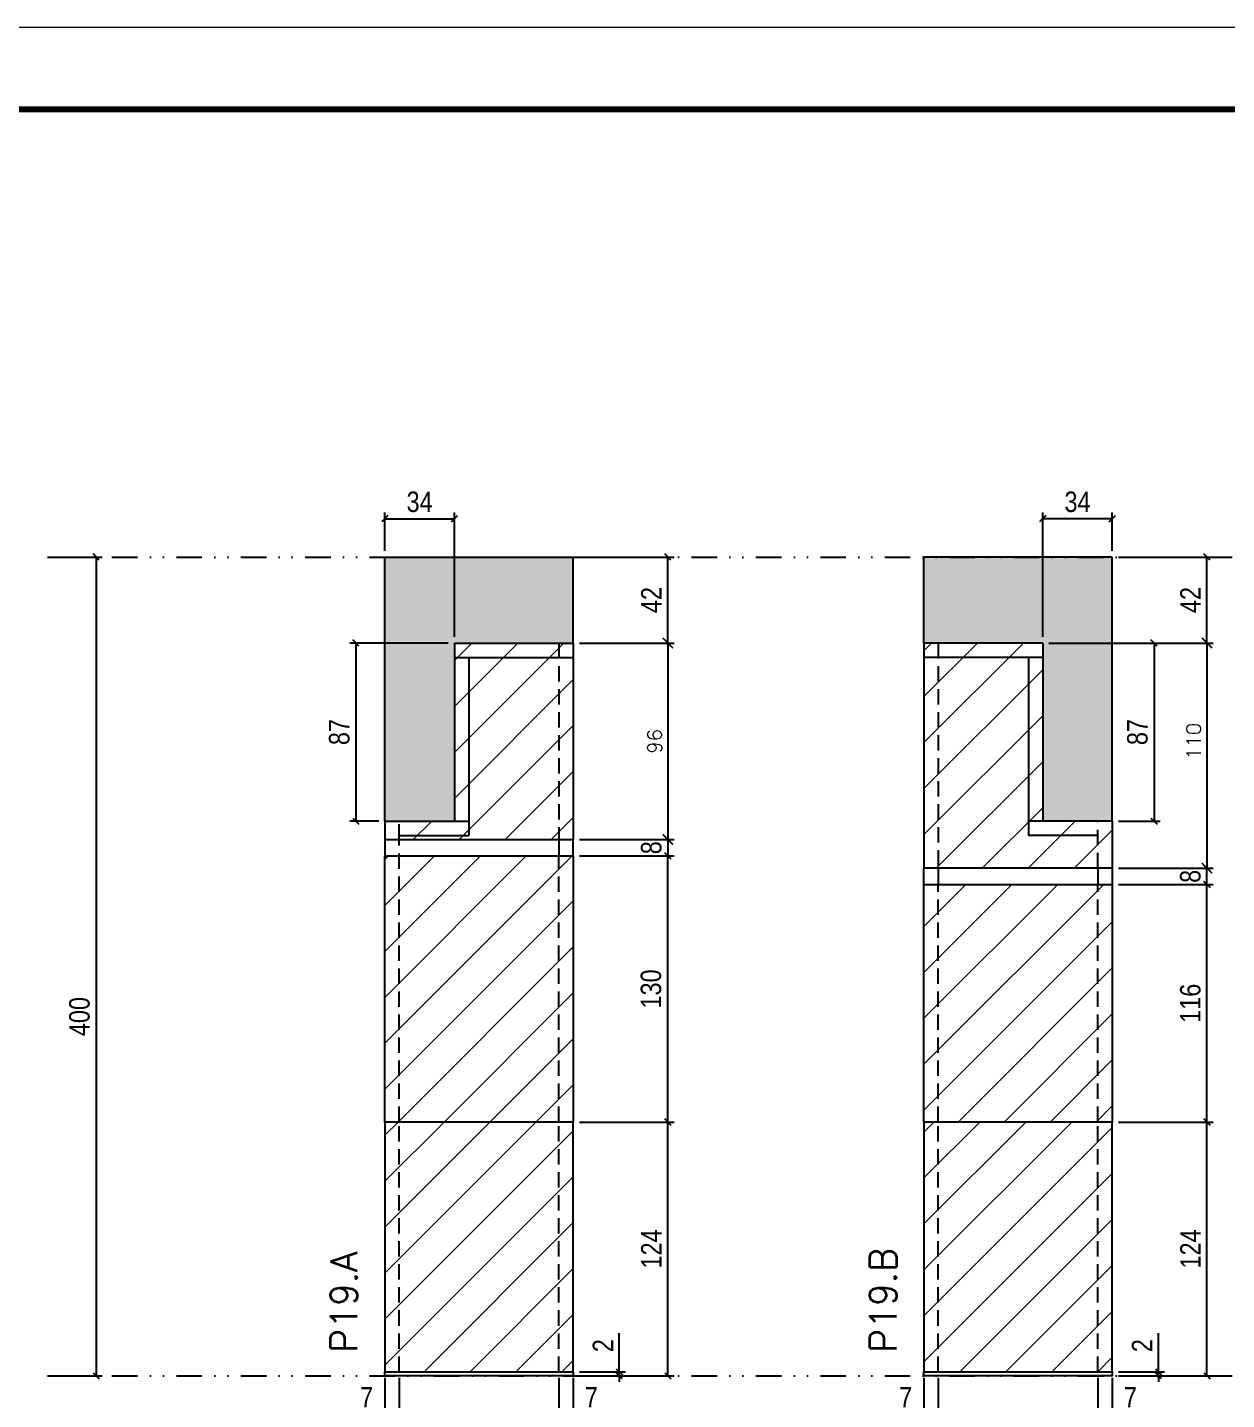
# Model space of a CAD drawing. Extents: x 28748 to 35002, y 14885 to 43501.
# Drawn here: x 30745 to 31330, y 34790 to 35461 of the extents above; entities that cross this region are included whole.
import ezdxf

# ---------------------------------------------------------------- set-up
doc = ezdxf.new("R2010")
doc.units = 0
for name, pattern in [('DASHED', [0.75, 0.5, -0.25]), ('DIVIDE2', [0.625, 0.25, -0.125, 0, -0.125, 0, -0.125]), ('HIDDEN', [0.375, 0.25, -0.125])]:
    doc.linetypes.add(name, pattern=pattern)
for name, color, linetype in [('COTA', 241, 'Continuous'), ('FUNDOS', 1, 'Continuous'), ('Nível', 160, 'Continuous'), ('Painéis', 200, 'Continuous'), ('SARR_2.2x7', 40, 'Continuous'), ('Sarrafo de Pressão', 42, 'HIDDEN')]:
    doc.layers.add(name, color=color, linetype=linetype)
for name, color, linetype, lineweight in [('Folhas', 255, 'Continuous', 9), ('Hachura', 251, 'Continuous', 9), ('SARRAFO DE PRESSAO', 251, 'DASHED', 9), ('Texto Seção', 7, 'Continuous', 15)]:
    doc.layers.add(name, color=color, linetype=linetype, lineweight=lineweight)
doc.styles.add('COTA TECNICA', font='techl___.ttf', dxfattribs={"height": 10})
doc.styles.add('COTA TECNICA-50', font='techl___.ttf', dxfattribs={"height": 10})
doc.styles.add('REGUA-120', font='ROMANS.shx', dxfattribs={"height": 15})
doc.styles.add('ROMANS', font='romans.shx')
doc.dimstyles.new('COTA PAINEL-50', dxfattribs={"dimtxt": 10, "dimasz": 3, "dimexe": 3, "dimexo": 3, "dimgap": 3, "dimtad": 1, "dimdec": 1, "dimzin": 12, "dimdsep": 46, "dimtxsty": 'COTA TECNICA-50', "dimblk1": 'OBLIQUE', "dimblk2": 'OBLIQUE', "dimsah": 1, "dimcen": 0.9, "dimclrd": 4, "dimclre": 4, "dimclrt": 240, "dimadec": 1, "dimazin": 3, "dimtfac": 1, "dimtdec": 1, "dimtmove": 0, "dimatfit": 3, "dimfxl": 1, "dimtolj": 1, "dimtzin": 12, "dimarcsym": 0})
doc.dimstyles.new('Cota Paínel', dxfattribs={"dimtxt": 7, "dimasz": 5, "dimexe": 3, "dimexo": 3, "dimgap": 3, "dimtad": 1, "dimdec": 1, "dimzin": 12, "dimdsep": 46, "dimtxsty": 'ROMANS', "dimblk": 'ARCHTICK', "dimcen": 0, "dimclrd": 4, "dimclre": 4, "dimclrt": 1, "dimadec": 1, "dimazin": 3, "dimtfac": 1, "dimtdec": 1, "dimtmove": 0, "dimatfit": 3, "dimldrblk": 'OBLIQUE', "dimfxl": 1, "dimtolj": 1, "dimtzin": 12, "dimarcsym": 0})
doc.dimstyles.new('PAINEL', dxfattribs={"dimtxt": 10, "dimasz": 3, "dimexe": 3, "dimexo": 3, "dimgap": 3, "dimtad": 1, "dimdec": 1, "dimzin": 12, "dimdsep": 46, "dimtxsty": 'COTA TECNICA', "dimblk1": 'OBLIQUE', "dimblk2": 'OBLIQUE', "dimsah": 1, "dimcen": 0.9, "dimclrd": 4, "dimclre": 4, "dimclrt": 240, "dimadec": 1, "dimazin": 3, "dimtfac": 1, "dimtdec": 1, "dimtmove": 0, "dimatfit": 3, "dimfxl": 1, "dimtolj": 1, "dimtzin": 12, "dimarcsym": 0})
pattern_1 = [(45, (28374.635, 35518.069), (-11.22532, 11.22532), [])]

# ---------------------------------------------------------------- blocks, each defined once
blk = doc.blocks.new('9999999999')
at = {"layer": 'Folhas'}
blk.add_lwpolyline([(98138.98, 34190.21), (99623.98, 34190.21), (99623.98, 35240.21), (98138.98, 35240.21)], close=True, dxfattribs=at)
at = {"layer": 'Folhas', "color": 30, "const_width": 3}
blk.add_lwpolyline([(98213.98, 34230.21), (99583.98, 34230.21), (99583.98, 35200.21), (98213.98, 35200.21)], close=True, dxfattribs=at)
blk = doc.blocks.new('_Oblique')
at = {"color": 0, "linetype": 'ByBlock', "lineweight": -2}
blk.add_line((-0.5, -0.5), (0.5, 0.5), dxfattribs=at)
blk = doc.blocks.new('*D1625')
at = {"layer": 'COTA', "color": 4, "linetype": 'ByBlock', "lineweight": -2, "transparency": 16777216}
for p, q in [((30757.5, 35202), (30781.22, 35202)), ((30778.22, 35202), (30778.22, 34802)), ((30757.5, 34802), (30781.22, 34802))]:
    blk.add_line(p, q, dxfattribs=at)
at = {"layer": 'Defpoints', "color": 0, "linetype": 'ByBlock', "transparency": 16777216}
for p in [(30754.5, 35202), (30754.5, 34802), (30778.22, 34802)]:
    blk.add_point(p, dxfattribs=at)
at = {"layer": 'COTA', "color": 4, "linetype": 'ByBlock', "lineweight": -2, "transparency": 16777216, "xscale": 3, "yscale": 3, "zscale": 3}
for p, rotation in [((30778.22, 35202), 90), ((30778.22, 34802), 270)]:
    blk.add_blockref('_Oblique', p, dxfattribs=dict(at, rotation=rotation))
at = {"layer": 'COTA', "color": 240, "linetype": 'ByBlock', "transparency": 16777216, "insert": (30770.11, 34977.5), "char_height": 10, "attachment_point": 5, "rotation": 90, "style": 'COTA TECNICA'}
blk.add_mtext('\\A1;400', dxfattribs=at)
blk = doc.blocks.new('*D639')
at = {"layer": 'COTA', "color": 4, "lineweight": -2, "transparency": 16777216}
for p, q in [((30919.2, 34801), (30919.2, 34746.83)), ((31011.2, 34801), (31011.2, 34746.83)), ((30919.2, 34749.83), (31011.2, 34749.83))]:
    blk.add_line(p, q, dxfattribs=at)
at = {"layer": 'Defpoints', "color": 0, "transparency": 16777216}
for p in [(30919.2, 34804), (31011.2, 34804), (31011.2, 34749.83)]:
    blk.add_point(p, dxfattribs=at)
at = {"layer": 'COTA', "color": 4, "lineweight": -2, "transparency": 16777216, "xscale": 3, "yscale": 3, "zscale": 3, "rotation": 180}
blk.add_blockref('_Oblique', (30919.2, 34749.83), dxfattribs=at)
at = {"layer": 'COTA', "color": 4, "lineweight": -2, "transparency": 16777216, "xscale": 3, "yscale": 3, "zscale": 3}
blk.add_blockref('_Oblique', (31011.2, 34749.83), dxfattribs=at)
at = {"layer": 'COTA', "color": 240, "transparency": 16777216, "insert": (30965.2, 34757.91), "char_height": 10, "attachment_point": 5, "style": 'COTA TECNICA'}
blk.add_mtext('\\A1;92', dxfattribs=at)
blk = doc.blocks.new('*D640')
at = {"layer": 'COTA', "color": 4, "lineweight": -2, "transparency": 16777216}
for p, q in [((31014.2, 34926), (31060.44, 34926)), ((31057.44, 34802), (31057.44, 34926)), ((31014.2, 34802), (31060.44, 34802))]:
    blk.add_line(p, q, dxfattribs=at)
at = {"layer": 'Defpoints', "color": 0, "transparency": 16777216}
for p in [(31011.2, 34926), (31057.44, 34926), (31011.2, 34802)]:
    blk.add_point(p, dxfattribs=at)
at = {"layer": 'COTA', "color": 4, "lineweight": -2, "transparency": 16777216, "xscale": 3, "yscale": 3, "zscale": 3}
for p, rotation in [((31057.44, 34926), 90), ((31057.44, 34802), 270)]:
    blk.add_blockref('_Oblique', p, dxfattribs=dict(at, rotation=rotation))
at = {"layer": 'COTA', "color": 240, "transparency": 16777216, "insert": (31049.37, 34864), "char_height": 10, "attachment_point": 5, "rotation": 90, "style": 'COTA TECNICA-50'}
blk.add_mtext('\\A1;124', dxfattribs=at)
blk = doc.blocks.new('*D641')
at = {"layer": 'COTA', "color": 4, "lineweight": -2, "transparency": 16777216}
for p, q in [((31033.73, 34804), (31033.73, 34822.8)), ((31014.2, 34804), (31036.73, 34804)), ((31033.73, 34802), (31033.73, 34804)), ((31014.2, 34802), (31036.73, 34802)), ((31033.73, 34802), (31033.73, 34799))]:
    blk.add_line(p, q, dxfattribs=at)
at = {"layer": 'Defpoints', "color": 0, "transparency": 16777216}
for p in [(31011.2, 34804), (31011.2, 34802), (31033.73, 34802)]:
    blk.add_point(p, dxfattribs=at)
at = {"layer": 'COTA', "color": 4, "lineweight": -2, "transparency": 16777216, "xscale": 3, "yscale": 3, "zscale": 3}
for p, rotation in [((31033.73, 34804), 270), ((31033.73, 34802), 90)]:
    blk.add_blockref('_Oblique', p, dxfattribs=dict(at, rotation=rotation))
at = {"layer": 'COTA', "color": 240, "transparency": 16777216, "insert": (31025.73, 34816.75), "char_height": 10, "attachment_point": 5, "rotation": 90, "style": 'COTA TECNICA-50'}
blk.add_mtext('\\A1;2', dxfattribs=at)
blk = doc.blocks.new('*D642')
at = {"layer": 'COTA', "color": 4, "lineweight": -2, "transparency": 16777216}
for p, q in [((30919.2, 34799), (30919.2, 34780.49)), ((30926.2, 34801), (30926.2, 34780.49)), ((30919.2, 34783.49), (30904.47, 34783.49)), ((30926.2, 34783.49), (30919.2, 34783.49))]:
    blk.add_line(p, q, dxfattribs=at)
at = {"layer": 'Defpoints', "color": 0, "transparency": 16777216}
for p in [(30926.2, 34804), (30919.2, 34802), (30919.2, 34783.49)]:
    blk.add_point(p, dxfattribs=at)
at = {"layer": 'COTA', "color": 4, "lineweight": -2, "transparency": 16777216, "xscale": 3, "yscale": 3, "zscale": 3, "rotation": 180}
blk.add_blockref('_Oblique', (30919.2, 34783.49), dxfattribs=at)
at = {"layer": 'COTA', "color": 4, "lineweight": -2, "transparency": 16777216, "xscale": 3, "yscale": 3, "zscale": 3}
blk.add_blockref('_Oblique', (30926.2, 34783.49), dxfattribs=at)
at = {"layer": 'COTA', "color": 240, "transparency": 16777216, "insert": (30910.34, 34791.56), "char_height": 10, "attachment_point": 5, "style": 'COTA TECNICA-50'}
blk.add_mtext('\\A1;7', dxfattribs=at)
blk = doc.blocks.new('*D643')
at = {"layer": 'COTA', "color": 4, "lineweight": -2, "transparency": 16777216}
for p, q in [((31004.2, 34801), (31004.2, 34780.49)), ((31011.2, 34799), (31011.2, 34780.49)), ((31004.2, 34783.49), (31011.2, 34783.49)), ((31011.2, 34783.49), (31025.93, 34783.49))]:
    blk.add_line(p, q, dxfattribs=at)
at = {"layer": 'Defpoints', "color": 0, "transparency": 16777216}
for p in [(31004.2, 34804), (31011.2, 34802), (31011.2, 34783.49)]:
    blk.add_point(p, dxfattribs=at)
at = {"layer": 'COTA', "color": 4, "lineweight": -2, "transparency": 16777216, "xscale": 3, "yscale": 3, "zscale": 3, "rotation": 180}
blk.add_blockref('_Oblique', (31004.2, 34783.49), dxfattribs=at)
at = {"layer": 'COTA', "color": 4, "lineweight": -2, "transparency": 16777216, "xscale": 3, "yscale": 3, "zscale": 3}
blk.add_blockref('_Oblique', (31011.2, 34783.49), dxfattribs=at)
at = {"layer": 'COTA', "color": 240, "transparency": 16777216, "insert": (31020.07, 34791.56), "char_height": 10, "attachment_point": 5, "style": 'COTA TECNICA-50'}
blk.add_mtext('\\A1;7', dxfattribs=at)
blk = doc.blocks.new('*D730')
at = {"layer": 'COTA', "color": 4, "lineweight": -2, "transparency": 16777216}
for p, q in [((31182.49, 34801), (31182.49, 34746.83)), ((31274.49, 34801), (31274.49, 34746.83)), ((31182.49, 34749.83), (31274.49, 34749.83))]:
    blk.add_line(p, q, dxfattribs=at)
at = {"layer": 'Defpoints', "color": 0, "transparency": 16777216}
for p in [(31182.49, 34804), (31274.49, 34804), (31274.49, 34749.83)]:
    blk.add_point(p, dxfattribs=at)
at = {"layer": 'COTA', "color": 4, "lineweight": -2, "transparency": 16777216, "xscale": 3, "yscale": 3, "zscale": 3, "rotation": 180}
blk.add_blockref('_Oblique', (31182.49, 34749.83), dxfattribs=at)
at = {"layer": 'COTA', "color": 4, "lineweight": -2, "transparency": 16777216, "xscale": 3, "yscale": 3, "zscale": 3}
blk.add_blockref('_Oblique', (31274.49, 34749.83), dxfattribs=at)
at = {"layer": 'COTA', "color": 240, "transparency": 16777216, "insert": (31228.49, 34757.91), "char_height": 10, "attachment_point": 5, "style": 'COTA TECNICA'}
blk.add_mtext('\\A1;92', dxfattribs=at)
blk = doc.blocks.new('*D731')
at = {"layer": 'COTA', "color": 4, "lineweight": -2, "transparency": 16777216}
for p, q in [((31277.49, 34926), (31323.73, 34926)), ((31320.73, 34802), (31320.73, 34926)), ((31277.49, 34802), (31323.73, 34802))]:
    blk.add_line(p, q, dxfattribs=at)
at = {"layer": 'Defpoints', "color": 0, "transparency": 16777216}
for p in [(31274.49, 34926), (31320.73, 34926), (31274.49, 34802)]:
    blk.add_point(p, dxfattribs=at)
at = {"layer": 'COTA', "color": 4, "lineweight": -2, "transparency": 16777216, "xscale": 3, "yscale": 3, "zscale": 3}
for p, rotation in [((31320.73, 34926), 90), ((31320.73, 34802), 270)]:
    blk.add_blockref('_Oblique', p, dxfattribs=dict(at, rotation=rotation))
at = {"layer": 'COTA', "color": 240, "transparency": 16777216, "insert": (31312.66, 34864), "char_height": 10, "attachment_point": 5, "rotation": 90, "style": 'COTA TECNICA-50'}
blk.add_mtext('\\A1;124', dxfattribs=at)
blk = doc.blocks.new('*D732')
at = {"layer": 'COTA', "color": 4, "lineweight": -2, "transparency": 16777216}
for p, q in [((31297.02, 34804), (31297.02, 34822.8)), ((31277.49, 34804), (31300.02, 34804)), ((31297.02, 34802), (31297.02, 34804)), ((31277.49, 34802), (31300.02, 34802)), ((31297.02, 34802), (31297.02, 34799))]:
    blk.add_line(p, q, dxfattribs=at)
at = {"layer": 'Defpoints', "color": 0, "transparency": 16777216}
for p in [(31274.49, 34804), (31274.49, 34802), (31297.02, 34802)]:
    blk.add_point(p, dxfattribs=at)
at = {"layer": 'COTA', "color": 4, "lineweight": -2, "transparency": 16777216, "xscale": 3, "yscale": 3, "zscale": 3}
for p, rotation in [((31297.02, 34804), 270), ((31297.02, 34802), 90)]:
    blk.add_blockref('_Oblique', p, dxfattribs=dict(at, rotation=rotation))
at = {"layer": 'COTA', "color": 240, "transparency": 16777216, "insert": (31289.02, 34816.75), "char_height": 10, "attachment_point": 5, "rotation": 90, "style": 'COTA TECNICA-50'}
blk.add_mtext('\\A1;2', dxfattribs=at)
blk = doc.blocks.new('*D733')
at = {"layer": 'COTA', "color": 4, "lineweight": -2, "transparency": 16777216}
for p, q in [((31182.49, 34799), (31182.49, 34780.49)), ((31189.49, 34801), (31189.49, 34780.49)), ((31182.49, 34783.49), (31167.76, 34783.49)), ((31189.49, 34783.49), (31182.49, 34783.49))]:
    blk.add_line(p, q, dxfattribs=at)
at = {"layer": 'Defpoints', "color": 0, "transparency": 16777216}
for p in [(31189.49, 34804), (31182.49, 34802), (31182.49, 34783.49)]:
    blk.add_point(p, dxfattribs=at)
at = {"layer": 'COTA', "color": 4, "lineweight": -2, "transparency": 16777216, "xscale": 3, "yscale": 3, "zscale": 3, "rotation": 180}
blk.add_blockref('_Oblique', (31182.49, 34783.49), dxfattribs=at)
at = {"layer": 'COTA', "color": 4, "lineweight": -2, "transparency": 16777216, "xscale": 3, "yscale": 3, "zscale": 3}
blk.add_blockref('_Oblique', (31189.49, 34783.49), dxfattribs=at)
at = {"layer": 'COTA', "color": 240, "transparency": 16777216, "insert": (31173.63, 34791.56), "char_height": 10, "attachment_point": 5, "style": 'COTA TECNICA-50'}
blk.add_mtext('\\A1;7', dxfattribs=at)
blk = doc.blocks.new('*D734')
at = {"layer": 'COTA', "color": 4, "lineweight": -2, "transparency": 16777216}
for p, q in [((31267.49, 34801), (31267.49, 34780.49)), ((31274.49, 34799), (31274.49, 34780.49)), ((31267.49, 34783.49), (31274.49, 34783.49)), ((31274.49, 34783.49), (31289.22, 34783.49))]:
    blk.add_line(p, q, dxfattribs=at)
at = {"layer": 'Defpoints', "color": 0, "transparency": 16777216}
for p in [(31267.49, 34804), (31274.49, 34802), (31274.49, 34783.49)]:
    blk.add_point(p, dxfattribs=at)
at = {"layer": 'COTA', "color": 4, "lineweight": -2, "transparency": 16777216, "xscale": 3, "yscale": 3, "zscale": 3, "rotation": 180}
blk.add_blockref('_Oblique', (31267.49, 34783.49), dxfattribs=at)
at = {"layer": 'COTA', "color": 4, "lineweight": -2, "transparency": 16777216, "xscale": 3, "yscale": 3, "zscale": 3}
blk.add_blockref('_Oblique', (31274.49, 34783.49), dxfattribs=at)
at = {"layer": 'COTA', "color": 240, "transparency": 16777216, "insert": (31283.36, 34791.56), "char_height": 10, "attachment_point": 5, "style": 'COTA TECNICA-50'}
blk.add_mtext('\\A1;7', dxfattribs=at)
blk = doc.blocks.new('*D735')
at = {"layer": 'Defpoints', "color": 0, "linetype": 'ByBlock', "transparency": 16777216}
for p in [(31274.49, 35042), (31320.73, 35042), (31274.49, 34926)]:
    blk.add_point(p, dxfattribs=at)
at = {"layer": 'FUNDOS', "color": 4, "linetype": 'ByBlock', "lineweight": -2, "transparency": 16777216}
for p, q in [((31277.49, 35042), (31323.73, 35042)), ((31320.73, 34926), (31320.73, 35042)), ((31277.49, 34926), (31323.73, 34926))]:
    blk.add_line(p, q, dxfattribs=at)
at = {"layer": 'FUNDOS', "color": 4, "linetype": 'ByBlock', "lineweight": -2, "transparency": 16777216, "xscale": 3, "yscale": 3, "zscale": 3}
for p, rotation in [((31320.73, 35042), 90), ((31320.73, 34926), 270)]:
    blk.add_blockref('_Oblique', p, dxfattribs=dict(at, rotation=rotation))
at = {"layer": 'FUNDOS', "color": 240, "linetype": 'ByBlock', "transparency": 16777216, "insert": (31312.63, 34984), "char_height": 10, "attachment_point": 5, "rotation": 90, "style": 'COTA TECNICA'}
blk.add_mtext('\\A1;116', dxfattribs=at)
blk = doc.blocks.new('_ArchTick')
at = {"color": 0, "linetype": 'ByBlock', "const_width": 0.15}
blk.add_lwpolyline([(-0.5, -0.5), (0.5, 0.5)], dxfattribs=at)
blk = doc.blocks.new('*D1356')
at = {"layer": 'COTA', "color": 4, "lineweight": -2, "transparency": 16777216}
for p, q in [((31014.2, 35160), (31060.44, 35160)), ((31057.44, 35160), (31057.44, 35064)), ((31014.2, 35064), (31060.44, 35064))]:
    blk.add_line(p, q, dxfattribs=at)
at = {"layer": 'Defpoints', "color": 0, "transparency": 16777216}
for p in [(31011.2, 35160), (31011.2, 35064), (31057.44, 35064)]:
    blk.add_point(p, dxfattribs=at)
at = {"layer": 'COTA', "color": 4, "lineweight": -2, "transparency": 16777216, "xscale": 5, "yscale": 5, "zscale": 5}
for p, rotation in [((31057.44, 35160), 90), ((31057.44, 35064), 270)]:
    blk.add_blockref('_ArchTick', p, dxfattribs=dict(at, rotation=rotation))
at = {"layer": 'COTA', "color": 1, "transparency": 16777216, "insert": (31050.94, 35112), "char_height": 7, "attachment_point": 5, "rotation": 90, "style": 'ROMANS'}
blk.add_mtext('\\A1;96', dxfattribs=at)
blk = doc.blocks.new('*D2138')
at = {"layer": 'COTA', "color": 4, "lineweight": -2, "transparency": 16777216}
for p, q in [((31014.2, 35202), (31060.44, 35202)), ((31057.44, 35160), (31057.44, 35202)), ((31014.2, 35160), (31060.44, 35160))]:
    blk.add_line(p, q, dxfattribs=at)
at = {"layer": 'Defpoints', "color": 0, "transparency": 16777216}
for p in [(31011.2, 35202), (31057.44, 35202), (31011.2, 35160)]:
    blk.add_point(p, dxfattribs=at)
at = {"layer": 'COTA', "color": 4, "lineweight": -2, "transparency": 16777216, "xscale": 3, "yscale": 3, "zscale": 3}
for p, rotation in [((31057.44, 35202), 90), ((31057.44, 35160), 270)]:
    blk.add_blockref('_Oblique', p, dxfattribs=dict(at, rotation=rotation))
at = {"layer": 'COTA', "color": 240, "transparency": 16777216, "insert": (31049.37, 35181), "char_height": 10, "attachment_point": 5, "rotation": 90, "style": 'COTA TECNICA'}
blk.add_mtext('\\A1;42', dxfattribs=at)
blk = doc.blocks.new('*D2139')
at = {"layer": 'COTA', "color": 4, "lineweight": -2, "transparency": 16777216}
for p, q in [((31014.2, 35056), (31060.44, 35056)), ((31057.44, 34926), (31057.44, 35056)), ((31014.2, 34926), (31060.44, 34926))]:
    blk.add_line(p, q, dxfattribs=at)
at = {"layer": 'Defpoints', "color": 0, "transparency": 16777216}
for p in [(31011.2, 35056), (31057.44, 35056), (31011.2, 34926)]:
    blk.add_point(p, dxfattribs=at)
at = {"layer": 'COTA', "color": 4, "lineweight": -2, "transparency": 16777216, "xscale": 3, "yscale": 3, "zscale": 3}
for p, rotation in [((31057.44, 35056), 90), ((31057.44, 34926), 270)]:
    blk.add_blockref('_Oblique', p, dxfattribs=dict(at, rotation=rotation))
at = {"layer": 'COTA', "color": 240, "transparency": 16777216, "insert": (31049.22, 34991), "char_height": 10, "attachment_point": 5, "rotation": 90, "style": 'COTA TECNICA'}
blk.add_mtext('\\A1;130', dxfattribs=at)
blk = doc.blocks.new('*D2140')
at = {"layer": 'COTA', "color": 4, "lineweight": -2, "transparency": 16777216}
for p, q in [((30950.2, 35160), (30902.07, 35160)), ((30905.07, 35160), (30905.07, 35073)), ((30916.2, 35073), (30902.07, 35073))]:
    blk.add_line(p, q, dxfattribs=at)
at = {"layer": 'Defpoints', "color": 0, "transparency": 16777216}
for p in [(30953.2, 35160), (30905.07, 35073), (30919.2, 35073)]:
    blk.add_point(p, dxfattribs=at)
at = {"layer": 'COTA', "color": 4, "lineweight": -2, "transparency": 16777216, "xscale": 3, "yscale": 3, "zscale": 3}
for p, rotation in [((30905.07, 35160), 90), ((30905.07, 35073), 270)]:
    blk.add_blockref('_Oblique', p, dxfattribs=dict(at, rotation=rotation))
at = {"layer": 'COTA', "color": 240, "transparency": 16777216, "insert": (30896.98, 35116.5), "char_height": 10, "attachment_point": 5, "rotation": 90, "style": 'COTA TECNICA'}
blk.add_mtext('\\A1;87', dxfattribs=at)
blk = doc.blocks.new('*D2245')
at = {"layer": 'COTA', "color": 4, "lineweight": -2, "transparency": 16777216}
for p, q in [((30919.2, 35205), (30919.2, 35223.72)), ((30919.2, 35220.72), (30953.2, 35220.72)), ((30953.2, 35163), (30953.2, 35223.72))]:
    blk.add_line(p, q, dxfattribs=at)
at = {"layer": 'Defpoints', "color": 0, "transparency": 16777216}
for p in [(30953.2, 35220.72), (30919.2, 35202), (30953.2, 35160)]:
    blk.add_point(p, dxfattribs=at)
at = {"layer": 'COTA', "color": 4, "lineweight": -2, "transparency": 16777216, "xscale": 3, "yscale": 3, "zscale": 3, "rotation": 180}
blk.add_blockref('_Oblique', (30919.2, 35220.72), dxfattribs=at)
at = {"layer": 'COTA', "color": 4, "lineweight": -2, "transparency": 16777216, "xscale": 3, "yscale": 3, "zscale": 3}
blk.add_blockref('_Oblique', (30953.2, 35220.72), dxfattribs=at)
at = {"layer": 'COTA', "color": 240, "transparency": 16777216, "insert": (30936.2, 35228.94), "char_height": 10, "attachment_point": 5, "style": 'COTA TECNICA'}
blk.add_mtext('\\A1;34', dxfattribs=at)
blk = doc.blocks.new('*D2419')
at = {"layer": 'COTA', "color": 4, "lineweight": -2, "transparency": 16777216}
for p, q in [((31243.49, 35160), (31323.73, 35160)), ((31320.73, 35160), (31320.73, 35050)), ((31277.49, 35050), (31323.73, 35050))]:
    blk.add_line(p, q, dxfattribs=at)
at = {"layer": 'Defpoints', "color": 0, "transparency": 16777216}
for p in [(31240.49, 35160), (31274.49, 35050), (31320.73, 35050)]:
    blk.add_point(p, dxfattribs=at)
at = {"layer": 'COTA', "color": 4, "lineweight": -2, "transparency": 16777216, "xscale": 5, "yscale": 5, "zscale": 5}
for p, rotation in [((31320.73, 35160), 90), ((31320.73, 35050), 270)]:
    blk.add_blockref('_ArchTick', p, dxfattribs=dict(at, rotation=rotation))
at = {"layer": 'COTA', "color": 1, "transparency": 16777216, "insert": (31314.23, 35112), "char_height": 7, "attachment_point": 5, "rotation": 90, "style": 'ROMANS'}
blk.add_mtext('\\A1;110', dxfattribs=at)
blk = doc.blocks.new('*D2420')
at = {"layer": 'COTA', "color": 4, "lineweight": -2, "transparency": 16777216}
for p, q in [((31277.49, 35202), (31323.73, 35202)), ((31320.73, 35160), (31320.73, 35202)), ((31243.49, 35160), (31323.73, 35160))]:
    blk.add_line(p, q, dxfattribs=at)
at = {"layer": 'Defpoints', "color": 0, "transparency": 16777216}
for p in [(31274.49, 35202), (31320.73, 35202), (31240.49, 35160)]:
    blk.add_point(p, dxfattribs=at)
at = {"layer": 'COTA', "color": 4, "lineweight": -2, "transparency": 16777216, "xscale": 3, "yscale": 3, "zscale": 3}
for p, rotation in [((31320.73, 35202), 90), ((31320.73, 35160), 270)]:
    blk.add_blockref('_Oblique', p, dxfattribs=dict(at, rotation=rotation))
at = {"layer": 'COTA', "color": 240, "transparency": 16777216, "insert": (31312.66, 35181), "char_height": 10, "attachment_point": 5, "rotation": 90, "style": 'COTA TECNICA'}
blk.add_mtext('\\A1;42', dxfattribs=at)
blk = doc.blocks.new('*D2421')
at = {"layer": 'COTA', "color": 4, "lineweight": -2, "transparency": 16777216}
for p, q in [((31243.49, 35160), (31297.88, 35160)), ((31294.88, 35160), (31294.88, 35073)), ((31277.49, 35073), (31297.88, 35073))]:
    blk.add_line(p, q, dxfattribs=at)
at = {"layer": 'Defpoints', "color": 0, "transparency": 16777216}
for p in [(31240.49, 35160), (31274.49, 35073), (31294.88, 35073)]:
    blk.add_point(p, dxfattribs=at)
at = {"layer": 'COTA', "color": 4, "lineweight": -2, "transparency": 16777216, "xscale": 3, "yscale": 3, "zscale": 3}
for p, rotation in [((31294.88, 35160), 90), ((31294.88, 35073), 270)]:
    blk.add_blockref('_Oblique', p, dxfattribs=dict(at, rotation=rotation))
at = {"layer": 'COTA', "color": 240, "transparency": 16777216, "insert": (31286.79, 35116.5), "char_height": 10, "attachment_point": 5, "rotation": 90, "style": 'COTA TECNICA'}
blk.add_mtext('\\A1;87', dxfattribs=at)
blk = doc.blocks.new('*D2422')
at = {"layer": 'COTA', "color": 4, "lineweight": -2, "transparency": 16777216}
for p, q in [((31240.49, 35163), (31240.49, 35223.72)), ((31274.49, 35220.72), (31240.49, 35220.72)), ((31274.49, 35205), (31274.49, 35223.72))]:
    blk.add_line(p, q, dxfattribs=at)
at = {"layer": 'Defpoints', "color": 0, "transparency": 16777216}
for p in [(31240.49, 35220.72), (31274.49, 35202), (31240.49, 35160)]:
    blk.add_point(p, dxfattribs=at)
at = {"layer": 'COTA', "color": 4, "lineweight": -2, "transparency": 16777216, "xscale": 3, "yscale": 3, "zscale": 3, "rotation": 180}
blk.add_blockref('_Oblique', (31240.49, 35220.72), dxfattribs=at)
at = {"layer": 'COTA', "color": 4, "lineweight": -2, "transparency": 16777216, "xscale": 3, "yscale": 3, "zscale": 3}
blk.add_blockref('_Oblique', (31274.49, 35220.72), dxfattribs=at)
at = {"layer": 'COTA', "color": 240, "transparency": 16777216, "insert": (31257.49, 35228.94), "char_height": 10, "attachment_point": 5, "style": 'COTA TECNICA'}
blk.add_mtext('\\A1;34', dxfattribs=at)
blk = doc.blocks.new('*D2582')
at = {"layer": 'COTA', "color": 4, "lineweight": -2, "transparency": 16777216}
for p, q in [((31014.2, 35064), (31060.44, 35064)), ((31057.44, 35064), (31057.44, 35056)), ((31014.2, 35056), (31060.44, 35056))]:
    blk.add_line(p, q, dxfattribs=at)
at = {"layer": 'Defpoints', "color": 0, "transparency": 16777216}
for p in [(31011.2, 35064), (31011.2, 35056), (31057.44, 35056)]:
    blk.add_point(p, dxfattribs=at)
at = {"layer": 'COTA', "color": 4, "lineweight": -2, "transparency": 16777216, "xscale": 3, "yscale": 3, "zscale": 3}
for p, rotation in [((31057.44, 35064), 90), ((31057.44, 35056), 270)]:
    blk.add_blockref('_Oblique', p, dxfattribs=dict(at, rotation=rotation))
at = {"layer": 'COTA', "color": 240, "transparency": 16777216, "insert": (31049.35, 35060), "char_height": 10, "attachment_point": 5, "rotation": 90, "style": 'COTA TECNICA'}
blk.add_mtext('\\A1;8', dxfattribs=at)
blk = doc.blocks.new('*D2583')
at = {"layer": 'COTA', "color": 4, "lineweight": -2, "transparency": 16777216}
for p, q in [((31277.49, 35050), (31323.73, 35050)), ((31320.73, 35042), (31320.73, 35050)), ((31277.49, 35042), (31323.73, 35042))]:
    blk.add_line(p, q, dxfattribs=at)
at = {"layer": 'Defpoints', "color": 0, "transparency": 16777216}
for p in [(31274.49, 35050), (31320.73, 35050), (31274.49, 35042)]:
    blk.add_point(p, dxfattribs=at)
at = {"layer": 'COTA', "color": 4, "lineweight": -2, "transparency": 16777216, "xscale": 3, "yscale": 3, "zscale": 3}
for p, rotation in [((31320.73, 35050), 90), ((31320.73, 35042), 270)]:
    blk.add_blockref('_Oblique', p, dxfattribs=dict(at, rotation=rotation))
at = {"layer": 'COTA', "color": 240, "transparency": 16777216, "insert": (31312.64, 35046), "char_height": 10, "attachment_point": 5, "rotation": 90, "style": 'COTA TECNICA'}
blk.add_mtext('\\A1;8', dxfattribs=at)

msp = doc.modelspace()

# ---------------------------------------------------------------- hatches: boundary and pattern name
at = {"layer": 'COTA', "linetype": 'ByBlock'}
h = msp.add_hatch(dxfattribs=at)
h.set_pattern_fill('AR-CONC', color=256, scale=0.03)
h.set_pattern_definition([(50, (0, 49), (5.46554007, -0.47817257), [0.5715, -6.2865]), (355, (0, 49), (-1.05730264, 5.73170536), [0.4572, -5.0292175]), (100.451445, (0.4555, 48.96), (4.4082374, 5.25353256), [0.48570026, -5.34270734]), (46.1842, (0, 50.524), (8.1323712, -1.2612698), [0.85725, -9.42975]), (96.635558, (0.678, 50.419), (7.122124, 7.4227837), [0.7285507, -8.0140682]), (351.184151, (0, 50.524), (7.122124, 7.4227837), [0.685799, -7.543792]), (21, (0.762, 50.143), (4.54843174, -3.06795595), [0.5715, -6.2865]), (326, (0.762, 50.143), (1.85406085, 5.525639), [0.4572, -5.0292]), (71.451445, (1.141, 49.8873), (6.4024926, 2.45768307), [0.48570026, -5.3426981]), (37.5, (0, 49), (0.0926581, 2.53665117), [0, -4.96824, 0, -5.1054, 0, -5.04825]), (7.5, (0, 49), (2.00458988, 3.00541724), [0, -2.91084, 0, -4.85394, 0, -1.92405]), (327.5, (-1.6993, 49), (4.067717855, -0.17186232), [0, -1.905, 0, -5.9436, 0, -7.8867]), (317.5, (-2.4613, 49), (4.44387544, 0.76279473), [0, -2.4765, 0, -3.94716, 0, -5.6007])])
h.paths.add_polyline_path([(31011.2, 35160), (31011.2, 35202), (30919.2, 35202), (30919.2, 35073), (30953.2, 35073), (30953.2, 35160)])
h = msp.add_hatch(dxfattribs=at)
h.set_pattern_fill('AR-CONC', color=256, scale=0.03)
h.set_pattern_definition([(50, (263.29, 49), (5.46554007, -0.47817257), [0.5715, -6.2865]), (355, (263.29, 49), (-1.05730264, 5.73170536), [0.4572, -5.0292175]), (100.451445, (263.7455, 48.96), (4.4082374, 5.25353256), [0.48570026, -5.34270734]), (46.1842, (263.29, 50.524), (8.1323712, -1.2612698), [0.85725, -9.42975]), (96.635558, (263.968, 50.419), (7.122124, 7.4227837), [0.7285507, -8.0140682]), (351.184151, (263.29, 50.524), (7.122124, 7.4227837), [0.685799, -7.543792]), (21, (264.052, 50.143), (4.54843174, -3.06795595), [0.5715, -6.2865]), (326, (264.052, 50.143), (1.85406085, 5.525639), [0.4572, -5.0292]), (71.451445, (264.431, 49.8873), (6.4024926, 2.45768307), [0.48570026, -5.3426981]), (37.5, (263.29, 49), (0.0926581, 2.53665117), [0, -4.96824, 0, -5.1054, 0, -5.04825]), (7.5, (263.29, 49), (2.00458988, 3.00541724), [0, -2.91084, 0, -4.85394, 0, -1.92405]), (327.5, (261.5908, 49), (4.067717855, -0.17186232), [0, -1.905, 0, -5.9436, 0, -7.8867]), (317.5, (260.8288, 49), (4.44387544, 0.76279473), [0, -2.4765, 0, -3.94716, 0, -5.6007])])
h.paths.add_polyline_path([(31240.49, 35160), (31240.49, 35073), (31274.49, 35073), (31274.49, 35202), (31182.49, 35202), (31182.49, 35160)])
at = {"layer": 'Hachura'}
h = msp.add_hatch(dxfattribs=at)
h.set_pattern_fill('ANSI31', color=256, scale=5)
h.paths.add_polyline_path([(31011.2, 35160), (30953.2, 35160), (30953.2, 35073), (30919.2, 35073), (30919.2, 35064), (31011.2, 35064)])
h = msp.add_hatch(dxfattribs=at)
h.set_pattern_fill('ANSI31', color=256, scale=5)
h.paths.add_polyline_path([(31240.49, 35160), (31182.49, 35160), (31182.49, 35050), (31274.49, 35050), (31274.49, 35073), (31240.49, 35073)])
at = {"layer": 'Hachura', "linetype": 'ByBlock'}
h = msp.add_hatch(dxfattribs=at)
h.set_pattern_fill('ANSI31', color=256, scale=5)
h.set_pattern_definition(pattern_1)
h.paths.add_polyline_path([(31011.2, 35056), (30919.2, 35056), (30919.2, 34926), (31011.2, 34926)])
at = {"layer": 'Hachura'}
h = msp.add_hatch(dxfattribs=at)
h.set_pattern_fill('ANSI31', color=256, scale=5)
h.paths.add_polyline_path([(31274.49, 35042), (31240.49, 35042), (31182.49, 35042), (31182.49, 34926), (31274.49, 34926)])
at = {"layer": 'Hachura', "linetype": 'ByBlock'}
h = msp.add_hatch(dxfattribs=at)
h.set_pattern_fill('ANSI31', color=256, scale=5)
h.set_pattern_definition(pattern_1)
h.paths.add_polyline_path([(31011.2, 34926), (30919.2, 34926), (30919.2, 34804), (31011.2, 34804)])
h = msp.add_hatch(dxfattribs=at)
h.set_pattern_fill('ANSI31', color=256, scale=5)
h.set_pattern_definition([(45, (28322.054, 35518.069), (-11.22532, 11.22532), [])])
h.paths.add_polyline_path([(31274.49, 34926), (31182.49, 34926), (31182.49, 34804), (31274.49, 34804)])

# ---------------------------------------------------------------- linework, layer by layer
at = {"layer": 'COTA', "linetype": 'ByBlock'}
for p, q in [((30919.2, 35073), (30919.2, 35202)), ((30919.2, 35202), (31011.2, 35202)), ((31011.2, 35160), (31011.2, 35202)), ((31182.49, 35160), (31182.49, 35202)), ((31274.49, 35202), (31182.49, 35202)), ((31274.49, 35073), (31274.49, 35202))]:
    msp.add_line(p, q, dxfattribs=at)
at = {"layer": 'Nível', "color": 4, "linetype": 'DIVIDE2', "ltscale": 50}
for p, q in [((30754.5, 35202), (31764.84, 35202)), ((30754.5, 34802), (31764.84, 34802))]:
    msp.add_line(p, q, dxfattribs=at)
at = {"layer": 'Painéis'}
for p, q in [((30953.2, 35160), (31011.2, 35160)), ((30953.2, 35160), (30953.2, 35073)), ((31011.2, 35160), (31011.2, 35064)), ((31240.49, 35160), (31182.49, 35160)), ((31182.49, 35160), (31182.49, 35050)), ((31240.49, 35160), (31240.49, 35073)), ((30919.2, 35073), (30953.2, 35073)), ((30919.2, 35073), (30919.2, 35064)), ((31274.49, 35073), (31240.49, 35073)), ((31274.49, 35073), (31274.49, 35050)), ((30919.2, 35064), (31011.2, 35064)), ((30919.2, 35064), (30919.2, 35056)), ((31011.2, 35056), (31011.2, 35064)), ((30919.2, 35056), (31011.2, 35056)), ((31274.49, 35050), (31182.49, 35050)), ((31182.49, 35042), (31182.49, 35050)), ((31274.49, 35050), (31274.49, 35042))]:
    msp.add_line(p, q, dxfattribs=at)
for points in [[(31011.2, 35064), (31011.2, 35064), (31011.2, 35064), (31011.2, 35064)], [(31182.49, 35050), (31182.49, 35050), (31182.49, 35050), (31182.49, 35050)], [(30919.2, 34804), (31011.2, 34804), (31011.2, 34926), (30919.2, 34926)], [(31182.49, 34804), (31274.49, 34804), (31274.49, 34926), (31182.49, 34926)], [(30919.2, 34804), (31011.2, 34804), (31011.2, 34802), (30919.2, 34802)], [(31182.49, 34804), (31274.49, 34804), (31274.49, 34802), (31182.49, 34802)]]:
    msp.add_lwpolyline(points, close=True, dxfattribs=at)
for points in [[(31011.2, 35056), (31011.2, 35056), (31011.2, 34926), (30919.2, 34926), (30919.2, 35056)], [(31274.49, 35042), (31274.49, 34926), (31182.49, 34926), (31182.49, 35042), (31274.49, 35042)]]:
    msp.add_lwpolyline(points, dxfattribs=at)
at = {"layer": 'SARR_2.2x7'}
for p, q in [((30953.2, 35153), (31011.2, 35153)), ((30960.2, 35153), (30960.2, 35073)), ((31240.49, 35153), (31182.49, 35153)), ((31233.49, 35153), (31233.49, 35073)), ((30953.2, 35073), (30960.2, 35073)), ((30960.2, 35073), (30960.2, 35066)), ((31240.49, 35073), (31233.49, 35073)), ((31233.49, 35073), (31233.49, 35066)), ((30926.2, 35066), (30960.2, 35066)), ((31267.49, 35066), (31233.49, 35066))]:
    msp.add_line(p, q, dxfattribs=at)
at = {"layer": 'Sarrafo de Pressão', "ltscale": 30}
for p, q in [((31004.2, 35160), (31004.2, 35064)), ((31189.49, 35160), (31189.49, 35050)), ((30926.2, 35064), (30926.2, 35073)), ((31267.49, 35050), (31267.49, 35073)), ((30926.2, 34926), (30926.2, 35064)), ((31004.2, 35064), (31004.2, 35056)), ((31004.2, 34926), (31004.2, 35056)), ((31189.49, 35050), (31189.49, 35042)), ((31267.49, 35050), (31267.49, 35042)), ((31189.49, 34926), (31189.49, 35042)), ((31267.49, 34926), (31267.49, 35042)), ((30926.2, 34804), (30926.2, 34926)), ((31004.2, 34804), (31004.2, 34926)), ((31189.49, 34804), (31189.49, 34926)), ((31267.49, 34804), (31267.49, 34926))]:
    msp.add_line(p, q, dxfattribs=at)

# ---------------------------------------------------------------- block references
at = {"layer": 'SARRAFO DE PRESSAO', "color": 6, "linetype": 'ByBlock'}
msp.add_blockref('9999999999', (-67792.14, 220.51), dxfattribs=at)

# ---------------------------------------------------------------- texts
at = {"layer": 'Texto Seção', "char_height": 13, "width": 285.3299, "attachment_point": 7, "rotation": 90, "style": 'REGUA-120'}
for s, insert in [('P19.B', (31169.02, 34813.25)), ('P19.A', (30905.73, 34813.25))]:
    msp.add_mtext(s, dxfattribs=dict(at, insert=insert))

# ---------------------------------------------------------------- dimensions: what is measured, and where the dimension line sits
at = {"layer": 'COTA'}
for base, p1, p2, dimstyle, picture, middle in [((30953.2, 35220.72), (30919.2, 35202), (30953.2, 35160), 'PAINEL', '*D2245', (30936.2, 35228.94)), ((31011.2, 34783.49), (31004.2, 34804), (31011.2, 34802), 'COTA PAINEL-50', '*D643', (31020.07, 34791.56)), ((31274.49, 34783.49), (31267.49, 34804), (31274.49, 34802), 'COTA PAINEL-50', '*D734', (31283.36, 34791.56))]:
    dim = msp.add_linear_dim(base=base, p1=p1, p2=p2, dimstyle=dimstyle, dxfattribs=at)
    dim.commit()
    dim.dimension.update_dxf_attribs({"geometry": picture, "text_midpoint": middle})
for base, p1, p2, angle, dimstyle, picture, middle in [((31240.49, 35220.72), (31274.49, 35202), (31240.49, 35160), 180, 'PAINEL', '*D2422', (31257.49, 35228.94)), ((31057.44, 35202), (31011.2, 35160), (31011.2, 35202), 90, 'PAINEL', '*D2138', (31049.37, 35181)), ((31320.73, 35202), (31240.49, 35160), (31274.49, 35202), 90, 'PAINEL', '*D2420', (31312.66, 35181)), ((30905.07, 35073), (30953.2, 35160), (30919.2, 35073), 90, 'PAINEL', '*D2140', (30896.98, 35116.5)), ((31294.88, 35073), (31240.49, 35160), (31274.49, 35073), 90, 'PAINEL', '*D2421', (31286.79, 35116.5)), ((31057.44, 35056), (31011.2, 34926), (31011.2, 35056), 90, 'PAINEL', '*D2139', (31049.22, 34991)), ((31057.44, 34926), (31011.2, 34802), (31011.2, 34926), 90, 'COTA PAINEL-50', '*D640', (31049.37, 34864)), ((31320.73, 34926), (31274.49, 34802), (31274.49, 34926), 90, 'COTA PAINEL-50', '*D731', (31312.66, 34864)), ((30919.2, 34783.49), (30926.2, 34804), (30919.2, 34802), 180, 'COTA PAINEL-50', '*D642', (30910.34, 34791.56)), ((31182.49, 34783.49), (31189.49, 34804), (31182.49, 34802), 180, 'COTA PAINEL-50', '*D733', (31173.63, 34791.56))]:
    dim = msp.add_linear_dim(base=base, p1=p1, p2=p2, angle=angle, dimstyle=dimstyle, dxfattribs=at)
    dim.commit()
    dim.dimension.update_dxf_attribs({"geometry": picture, "text_midpoint": middle})
at = {"layer": 'COTA', "linetype": 'ByBlock'}
dim = msp.add_linear_dim(base=(30778.22, 34802), p1=(30754.5, 35202), p2=(30754.5, 34802), angle=90, dimstyle='PAINEL', dxfattribs=at)
dim.commit()
dim.dimension.update_dxf_attribs({"geometry": '*D1625', "text_midpoint": (30778.22, 34977.5), "dimtype": 160})
at = {"layer": 'COTA'}
for base, p1, p2, dimstyle, picture, middle in [((31057.44, 35064), (31011.2, 35160), (31011.2, 35064), 'Cota Paínel', '*D1356', (31057.44, 35112)), ((31320.73, 35050), (31240.49, 35160), (31274.49, 35050), 'Cota Paínel', '*D2419', (31320.73, 35112)), ((31057.44, 35056), (31011.2, 35064), (31011.2, 35056), 'PAINEL', '*D2582', (31057.44, 35060)), ((31320.73, 35050), (31274.49, 35042), (31274.49, 35050), 'PAINEL', '*D2583', (31320.73, 35046)), ((31033.73, 34802), (31011.2, 34804), (31011.2, 34802), 'COTA PAINEL-50', '*D641', (31033.73, 34816.75)), ((31297.02, 34802), (31274.49, 34804), (31274.49, 34802), 'COTA PAINEL-50', '*D732', (31297.02, 34816.75))]:
    dim = msp.add_linear_dim(base=base, p1=p1, p2=p2, angle=90, dimstyle=dimstyle, dxfattribs=at)
    dim.commit()
    dim.dimension.update_dxf_attribs({"geometry": picture, "text_midpoint": middle, "dimtype": 160})
for base, p1, p2, picture, middle in [((31011.2, 34749.83), (30919.2, 34804), (31011.2, 34804), '*D639', (30965.2, 34757.91)), ((31274.49, 34749.83), (31182.49, 34804), (31274.49, 34804), '*D730', (31228.49, 34757.91))]:
    dim = msp.add_linear_dim(base=base, p1=p1, p2=p2, dimstyle='PAINEL', override={"dimarcsym": 2}, dxfattribs=at)
    dim.commit()
    dim.dimension.update_dxf_attribs({"geometry": picture, "text_midpoint": middle})
at = {"layer": 'FUNDOS', "linetype": 'ByBlock'}
dim = msp.add_linear_dim(base=(31320.73, 35042), p1=(31274.49, 34926), p2=(31274.49, 35042), angle=90, dimstyle='PAINEL', dxfattribs=at)
dim.commit()
dim.dimension.update_dxf_attribs({"geometry": '*D735', "text_midpoint": (31312.63, 34984)})

doc.saveas('drawing.dxf')
